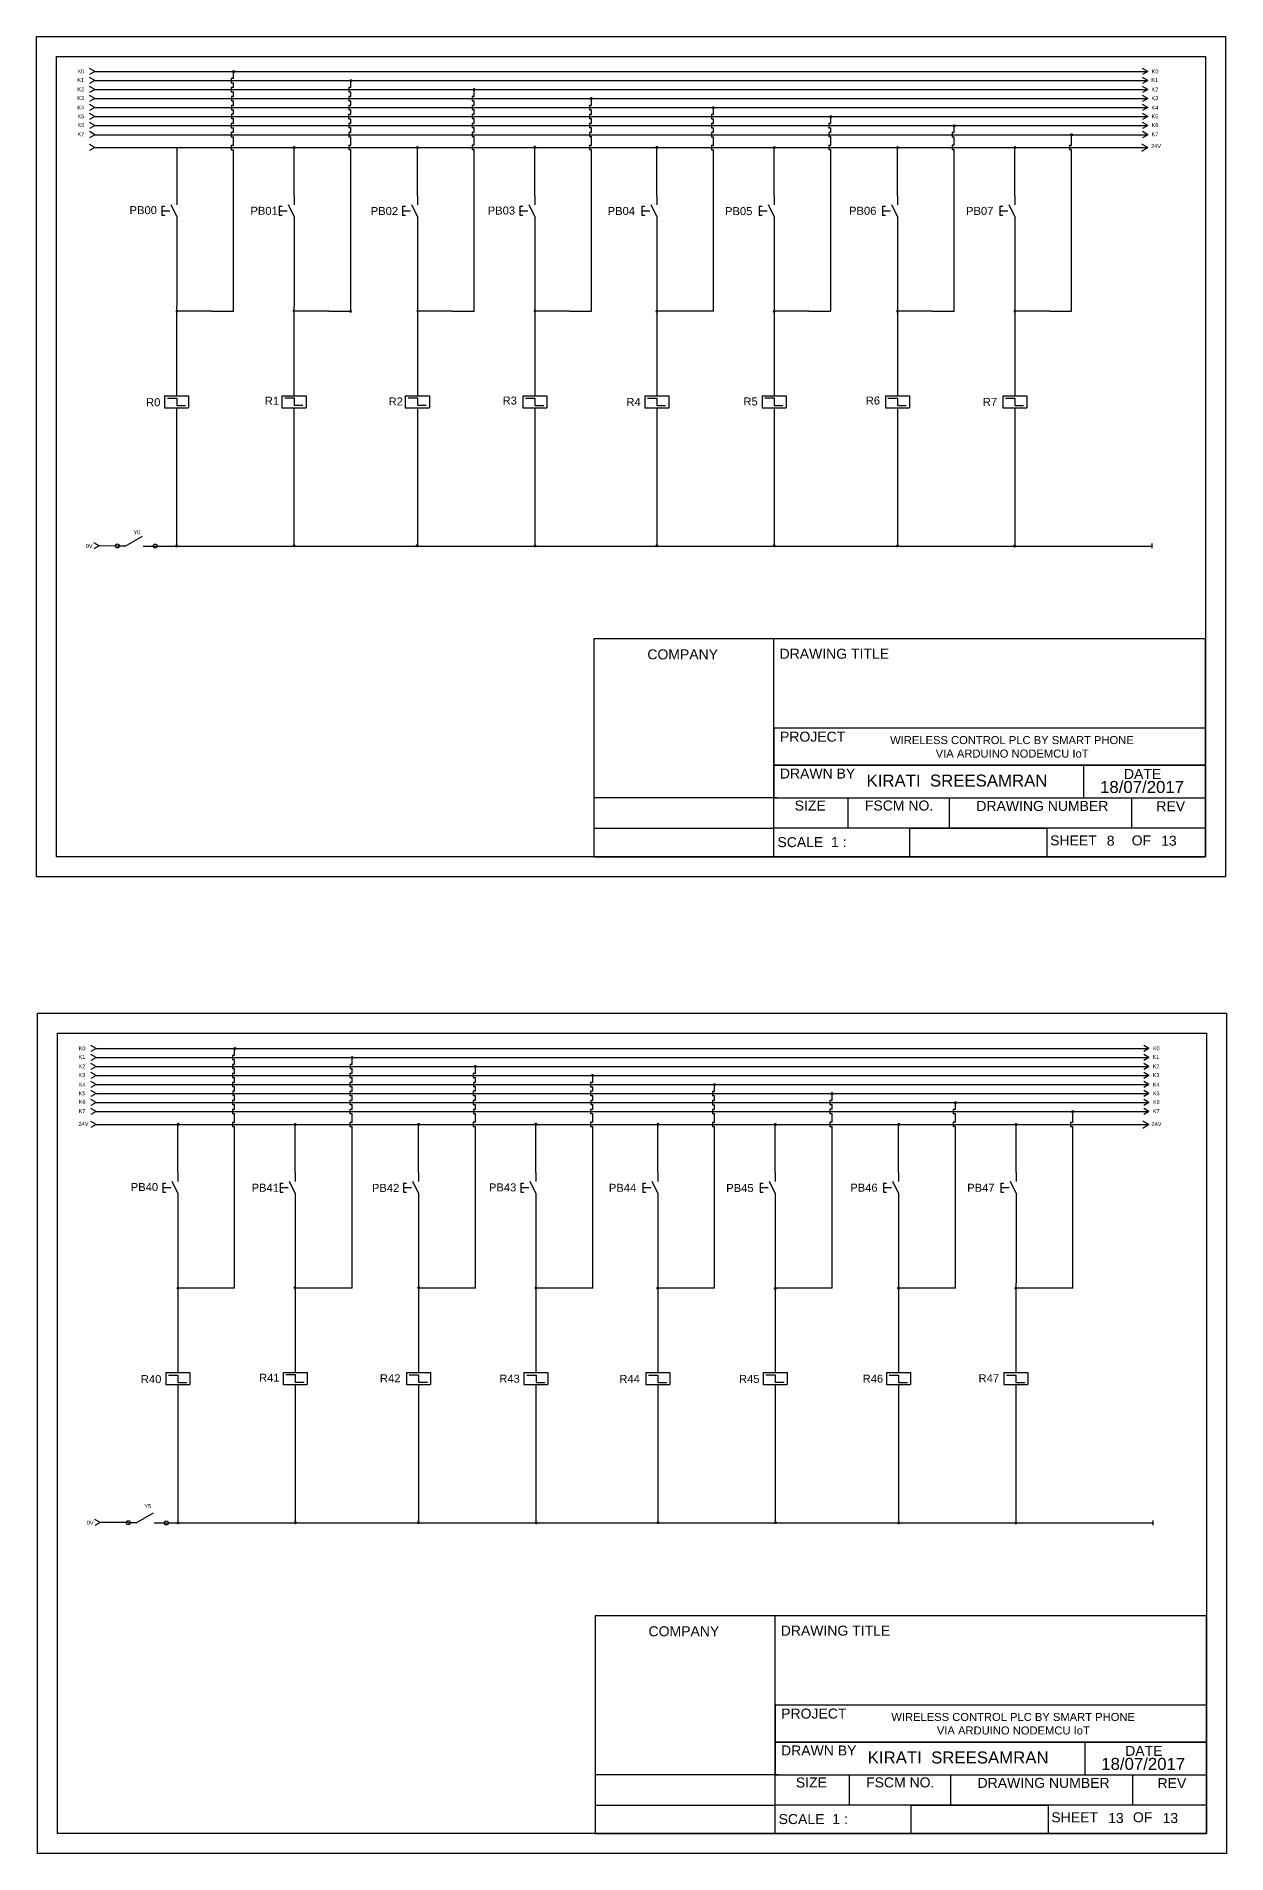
# Model space of a CAD drawing. Header units: millimetres. Extents: x -6 to 1596, y 16 to 720.
# Drawn here: x 637.6 to 934.9, y 15.8 to 469.9 of the extents above; entities that cross this region are included whole.
import ezdxf

# ---------------------------------------------------------------- set-up
doc = ezdxf.new("R2010")
doc.units = ezdxf.units.MM
for name, pattern in [('ACAD_ISO02W100', [15, 12, -3]), ('AUSGEZOGEN', [0]), ('GESTRICHELT', [3, 2, -1])]:
    doc.linetypes.add(name, pattern=pattern)
for name, color, linetype in [('1', 7, 'AUSGEZOGEN'), ('Dash', 7, 'ACAD_ISO02W100'), ('TCONNECTIONS', 7, 'AUSGEZOGEN')]:
    doc.layers.add(name, color=color, linetype=linetype)
doc.styles.get("Standard").update_dxf_attribs({"font": 'arial.ttf'})

# ---------------------------------------------------------------- blocks, each defined once
blk = doc.blocks.new('E_K001')
at = {"layer": '1', "color": 7}
for p, q in [((0, 0), (0, -2.25)), ((-3, -2.25), (3, -2.25)), ((-3, -2.25), (-3, -5.25)), ((3, -2.25), (3, -5.25)), ((-3, -5.25), (3, -5.25)), ((0, -5.25), (0, -7.5))]:
    blk.add_line(p, q, dxfattribs=at)
blk = doc.blocks.new('E_S011')
at = {"layer": '1', "color": 7}
for p, q in [((0, 0), (0, -2.25)), ((-3.75, -2.62), (-3.75, -4.88)), ((-3.75, -2.62), (-3, -2.62)), ((-1.5, -2.17), (0, -5.25)), ((-3.75, -4.88), (-3, -4.88)), ((0, -5.25), (0, -7.5))]:
    blk.add_line(p, q, dxfattribs=at)
at = {"layer": '1', "color": 7, "linetype": 'GESTRICHELT'}
blk.add_line((-3.75, -3.75), (-0.75, -3.75), dxfattribs=at)

msp = doc.modelspace()

# ---------------------------------------------------------------- linework, layer by layer
at = {"linetype": 'Continuous'}
for p, q in [((652.23, 461.11), (650.93, 461.86)), ((652.23, 461.11), (650.93, 460.36)), ((652.23, 458.86), (650.93, 459.61)), ((652.23, 458.86), (650.93, 458.11)), ((915.21, 461.11), (913.91, 461.86)), ((915.21, 461.11), (913.91, 460.36)), ((915.21, 458.86), (913.91, 459.61)), ((915.21, 458.86), (913.91, 458.11)), ((652.23, 456.61), (650.93, 457.36)), ((652.23, 456.61), (650.93, 455.86)), ((652.23, 454.36), (650.93, 455.11)), ((652.23, 454.36), (650.93, 453.61)), ((915.21, 456.61), (913.91, 457.36)), ((915.21, 456.61), (913.91, 455.86)), ((915.21, 454.36), (913.91, 455.11)), ((915.21, 454.36), (913.91, 453.61)), ((652.23, 452.11), (650.93, 452.86)), ((652.23, 452.11), (650.93, 451.36)), ((652.23, 449.86), (650.93, 450.61)), ((652.23, 449.86), (650.93, 449.11)), ((915.21, 452.11), (913.91, 452.86)), ((915.21, 452.11), (913.91, 451.36)), ((915.21, 449.86), (913.91, 450.61)), ((915.21, 449.86), (913.91, 449.11)), ((652.23, 447.61), (650.93, 448.36)), ((652.23, 447.61), (650.93, 446.86)), ((652.23, 445.36), (650.93, 446.11)), ((652.23, 445.36), (650.93, 444.61)), ((915.21, 447.61), (913.91, 448.36)), ((915.21, 447.61), (913.91, 446.86)), ((915.21, 445.36), (913.91, 446.11)), ((915.21, 445.36), (913.91, 444.61)), ((652.23, 442.13), (650.93, 442.88)), ((652.23, 442.13), (650.93, 441.38)), ((915.21, 442.13), (913.72, 442.96)), ((915.21, 442.13), (913.72, 441.16)), ((653.28, 342.66), (651.98, 343.41)), ((653.28, 342.66), (651.98, 341.91)), ((652.53, 217.01), (651.23, 217.76)), ((652.53, 217.01), (651.23, 216.26)), ((652.53, 214.76), (651.23, 215.51)), ((652.53, 214.76), (651.23, 214.01)), ((915.51, 217.01), (914.21, 217.76)), ((915.51, 217.01), (914.21, 216.26)), ((915.51, 214.76), (914.21, 215.51)), ((915.51, 214.76), (914.21, 214.01)), ((652.53, 212.51), (651.23, 213.26)), ((652.53, 212.51), (651.23, 211.76)), ((652.53, 210.26), (651.23, 211.01)), ((652.53, 210.26), (651.23, 209.51)), ((915.51, 212.51), (914.21, 213.26)), ((915.51, 212.51), (914.21, 211.76)), ((915.51, 210.26), (914.21, 211.01)), ((915.51, 210.26), (914.21, 209.51)), ((652.53, 208.01), (651.23, 208.76)), ((652.53, 208.01), (651.23, 207.26)), ((652.53, 205.76), (651.23, 206.51)), ((652.53, 205.76), (651.23, 205.01)), ((915.51, 208.01), (914.21, 208.76)), ((915.51, 208.01), (914.21, 207.26)), ((915.51, 205.76), (914.21, 206.51)), ((915.51, 205.76), (914.21, 205.01)), ((652.53, 203.51), (651.23, 204.26)), ((652.53, 203.51), (651.23, 202.76)), ((652.53, 201.26), (651.23, 202.01)), ((652.53, 201.26), (651.23, 200.51)), ((915.51, 203.51), (914.21, 204.26)), ((915.51, 203.51), (914.21, 202.76)), ((915.51, 201.26), (914.21, 202.01)), ((915.51, 201.26), (914.21, 200.51)), ((652.53, 198.03), (651.23, 198.78)), ((652.53, 198.03), (651.23, 197.28)), ((915.51, 198.03), (914.02, 198.85)), ((915.51, 198.03), (914.02, 197.06)), ((653.55, 98.56), (652.25, 99.31)), ((653.55, 98.56), (652.25, 97.81))]:
    msp.add_line(p, q, dxfattribs=at)
for p, q in [((652.23, 461.11), (915.21, 461.11)), ((652.23, 458.86), (915.21, 458.86)), ((686.85, 459.39), (686.31, 459.39)), ((686.31, 459.39), (686.31, 458.35)), ((686.85, 459.39), (686.85, 461.11)), ((716.16, 457.14), (716.16, 458.86)), ((652.23, 456.61), (915.21, 456.61)), ((652.23, 454.36), (915.21, 454.36)), ((686.31, 458.35), (686.85, 458.35)), ((686.85, 457.14), (686.31, 457.14)), ((686.31, 457.14), (686.31, 456.1)), ((686.31, 456.1), (686.85, 456.1)), ((686.85, 454.9), (686.34, 454.9)), ((686.34, 454.9), (686.34, 453.85)), ((686.85, 457.14), (686.85, 458.35)), ((686.85, 454.9), (686.85, 456.1)), ((716.16, 454.88), (715.65, 454.88)), ((715.65, 454.88), (715.65, 453.84)), ((716.16, 457.14), (715.67, 457.14)), ((715.67, 457.14), (715.67, 456.1)), ((715.67, 456.1), (716.16, 456.1)), ((716.16, 454.88), (716.16, 456.1)), ((746.97, 454.87), (746.46, 454.87)), ((746.46, 454.87), (746.46, 453.83)), ((746.97, 454.87), (746.97, 456.61)), ((776.28, 452.61), (776.28, 454.36)), ((652.23, 452.11), (915.21, 452.11)), ((652.23, 449.86), (915.21, 449.86)), ((686.85, 452.63), (686.33, 452.63)), ((686.33, 452.63), (686.33, 451.59)), ((686.33, 451.59), (686.85, 451.59)), ((686.34, 453.85), (686.85, 453.85)), ((686.85, 450.47), (686.36, 450.47)), ((686.36, 450.47), (686.36, 449.42)), ((686.85, 452.63), (686.85, 453.85)), ((686.85, 450.47), (686.85, 451.59)), ((716.16, 450.39), (715.62, 450.39)), ((715.62, 450.39), (715.62, 449.35)), ((716.16, 452.63), (715.63, 452.63)), ((715.63, 452.63), (715.63, 451.59)), ((715.63, 451.59), (716.16, 451.59)), ((715.65, 453.84), (716.16, 453.84)), ((716.16, 452.63), (716.16, 453.84)), ((716.16, 450.39), (716.16, 451.59)), ((746.46, 453.83), (746.97, 453.83)), ((746.97, 450.43), (746.46, 450.43)), ((746.46, 450.43), (746.46, 449.39)), ((746.97, 452.65), (746.47, 452.65)), ((746.47, 452.65), (746.47, 451.61)), ((746.47, 451.61), (746.97, 451.61)), ((746.97, 452.65), (746.97, 453.83)), ((746.97, 450.43), (746.97, 451.61)), ((776.28, 452.61), (775.77, 452.61)), ((775.77, 452.61), (775.77, 451.56)), ((775.77, 451.56), (776.28, 451.56)), ((776.28, 450.42), (775.78, 450.42)), ((775.78, 450.42), (775.78, 449.38)), ((776.28, 450.42), (776.28, 451.56)), ((806.75, 450.39), (806.23, 450.39)), ((806.23, 450.39), (806.23, 449.34)), ((806.75, 450.39), (806.75, 452.11)), ((836.06, 448.14), (836.06, 449.86)), ((652.23, 447.61), (915.21, 447.61)), ((652.23, 445.36), (915.21, 445.36)), ((686.85, 445.9), (686.28, 445.9)), ((686.28, 445.9), (686.28, 444.86)), ((686.85, 448.15), (686.3, 448.15)), ((686.3, 448.15), (686.3, 447.1)), ((686.3, 447.1), (686.85, 447.1)), ((686.36, 449.42), (686.85, 449.42)), ((686.85, 448.15), (686.85, 449.42)), ((686.85, 445.9), (686.85, 447.1)), ((715.62, 449.35), (716.16, 449.35)), ((716.16, 445.89), (715.63, 445.89)), ((715.63, 445.89), (715.63, 444.85)), ((716.16, 448.15), (715.65, 448.15)), ((715.65, 448.15), (715.65, 447.11)), ((715.65, 447.11), (716.16, 447.11)), ((716.16, 448.15), (716.16, 449.35)), ((716.16, 445.89), (716.16, 447.11)), ((746.46, 449.39), (746.97, 449.39)), ((746.97, 448.15), (746.46, 448.15)), ((746.46, 448.15), (746.46, 447.11)), ((746.46, 447.11), (746.97, 447.11)), ((746.97, 445.91), (746.47, 445.91)), ((746.47, 445.91), (746.47, 444.87)), ((746.97, 448.15), (746.97, 449.39)), ((746.97, 445.91), (746.97, 447.11)), ((775.78, 449.38), (776.28, 449.38)), ((776.28, 445.91), (775.78, 445.91)), ((775.78, 445.91), (775.78, 444.87)), ((776.28, 448.16), (775.79, 448.16)), ((775.79, 448.16), (775.79, 447.12)), ((775.79, 447.12), (776.28, 447.12)), ((776.28, 448.16), (776.28, 449.38)), ((776.28, 445.91), (776.28, 447.12)), ((806.75, 448.11), (806.22, 448.11)), ((806.22, 448.11), (806.22, 447.06)), ((806.22, 447.06), (806.75, 447.06)), ((806.23, 449.34), (806.75, 449.34)), ((806.75, 445.9), (806.24, 445.9)), ((806.24, 445.9), (806.24, 444.86)), ((806.75, 448.11), (806.75, 449.34)), ((806.75, 445.9), (806.75, 447.06)), ((836.06, 445.94), (835.53, 445.94)), ((835.53, 445.94), (835.53, 444.89)), ((836.06, 448.14), (835.55, 448.14)), ((835.55, 448.14), (835.55, 447.1)), ((835.55, 447.1), (836.06, 447.1)), ((836.06, 445.94), (836.06, 447.1)), ((866.87, 445.9), (866.35, 445.9)), ((866.35, 445.9), (866.35, 444.85)), ((866.87, 445.9), (866.87, 447.61)), ((896.18, 442.66), (896.18, 445.36)), ((686.28, 444.86), (686.85, 444.86)), ((686.85, 442.65), (686.3, 442.65)), ((686.3, 442.65), (686.3, 441.61)), ((686.3, 441.61), (686.85, 441.61)), ((686.85, 442.65), (686.85, 444.86)), ((686.85, 401.25), (686.85, 441.61)), ((701.99, 430.11), (701.99, 442.13)), ((715.63, 444.85), (716.16, 444.85)), ((716.16, 442.66), (715.65, 442.66)), ((715.65, 442.66), (715.65, 441.62)), ((715.65, 441.62), (716.16, 441.62)), ((716.16, 442.66), (716.16, 444.85)), ((716.16, 401.25), (716.16, 441.62)), ((732.8, 430.11), (732.8, 442.13)), ((746.97, 442.7), (746.46, 442.7)), ((746.46, 442.7), (746.46, 441.65)), ((746.46, 441.65), (746.97, 441.65)), ((746.47, 444.87), (746.97, 444.87)), ((746.97, 442.7), (746.97, 444.87)), ((746.97, 401.25), (746.97, 441.65)), ((762.12, 430.11), (762.12, 442.13)), ((776.28, 442.67), (775.76, 442.67)), ((775.76, 442.67), (775.76, 441.63)), ((775.76, 441.63), (776.28, 441.63)), ((775.78, 444.87), (776.28, 444.87)), ((776.28, 442.67), (776.28, 444.87)), ((776.28, 401.25), (776.28, 441.63)), ((792.58, 430.11), (792.58, 442.13)), ((806.75, 442.63), (806.23, 442.63)), ((806.23, 442.63), (806.23, 441.59)), ((806.23, 441.59), (806.75, 441.59)), ((806.24, 444.86), (806.75, 444.86)), ((806.75, 442.63), (806.75, 444.86)), ((806.75, 401.25), (806.75, 441.59)), ((821.89, 430.11), (821.89, 442.13)), ((835.53, 444.89), (836.06, 444.89)), ((836.06, 442.68), (835.55, 442.68)), ((835.55, 442.68), (835.55, 441.64)), ((835.55, 441.64), (836.06, 441.64)), ((836.06, 442.68), (836.06, 444.89)), ((836.06, 401.25), (836.06, 441.64)), ((852.7, 430.11), (852.7, 442.13)), ((866.87, 442.71), (866.33, 442.71)), ((866.33, 442.71), (866.33, 441.67)), ((866.33, 441.67), (866.87, 441.67)), ((866.35, 444.85), (866.87, 444.85)), ((866.87, 442.71), (866.87, 444.85)), ((866.87, 401.25), (866.87, 441.67)), ((882.01, 430.11), (882.01, 442.13)), ((896.18, 442.66), (895.65, 442.66)), ((895.65, 442.66), (895.65, 441.62)), ((895.65, 441.62), (896.18, 441.62)), ((896.18, 401.25), (896.18, 441.62)), ((672.68, 422.61), (672.66, 382.37)), ((701.99, 422.61), (701.97, 382.37)), ((732.8, 422.61), (732.78, 382.37)), ((762.12, 422.61), (762.1, 382.37)), ((792.58, 422.61), (792.56, 382.37)), ((821.89, 422.61), (821.87, 382.37)), ((852.7, 422.61), (852.68, 382.37)), ((882.01, 422.61), (881.99, 382.37)), ((681.39, 401.25), (672.67, 401.25)), ((681.39, 401.25), (686.85, 401.25)), ((710.7, 401.25), (701.98, 401.25)), ((710.7, 401.25), (716.16, 401.25)), ((741.51, 401.25), (732.79, 401.25)), ((741.51, 401.25), (746.97, 401.25)), ((770.82, 401.25), (762.11, 401.25)), ((770.82, 401.25), (776.28, 401.25)), ((806.75, 401.25), (792.57, 401.25)), ((830.6, 401.25), (821.88, 401.25)), ((830.6, 401.25), (836.06, 401.25)), ((861.4, 401.25), (852.69, 401.25)), ((861.4, 401.25), (866.87, 401.25)), ((890.72, 401.25), (882, 401.25)), ((890.72, 401.25), (896.18, 401.25)), ((670.34, 379.51), (672.68, 379.51)), ((672.68, 379.51), (672.68, 377.66)), ((672.68, 377.66), (674.9, 377.66)), ((699.65, 379.63), (701.99, 379.63)), ((701.99, 379.63), (701.99, 377.77)), ((701.99, 377.77), (704.21, 377.77)), ((730.45, 379.61), (732.79, 379.61)), ((732.79, 379.61), (732.79, 377.76)), ((732.79, 377.76), (735.01, 377.76)), ((759.79, 379.53), (762.13, 379.53)), ((762.13, 379.53), (762.13, 377.68)), ((762.13, 377.68), (764.35, 377.68)), ((790.24, 379.52), (792.58, 379.52)), ((792.58, 379.52), (792.58, 377.66)), ((792.58, 377.66), (794.8, 377.66)), ((819.54, 379.56), (821.88, 379.56)), ((821.88, 379.56), (821.88, 377.7)), ((821.88, 377.7), (824.1, 377.7)), ((850.33, 379.52), (852.67, 379.52)), ((852.67, 379.52), (852.67, 377.66)), ((852.67, 377.66), (854.89, 377.66)), ((879.65, 379.51), (881.99, 379.51)), ((881.99, 379.51), (881.99, 377.65)), ((881.99, 377.65), (884.21, 377.65)), ((672.66, 374.87), (672.66, 342.56)), ((701.97, 374.87), (701.97, 342.56)), ((732.78, 374.87), (732.78, 342.56)), ((762.1, 374.87), (762.1, 342.56)), ((792.56, 374.87), (792.56, 342.56)), ((821.87, 374.87), (821.87, 342.56)), ((852.68, 374.87), (852.68, 342.56)), ((881.99, 374.87), (881.99, 342.56)), ((657.8, 342.56), (653.24, 342.66)), ((916.22, 343.17), (916.22, 342.01)), ((776.9, 319.38), (776.9, 264.93)), ((929.62, 319.38), (776.9, 319.38)), ((821.85, 264.93), (821.85, 319.38)), ((929.62, 264.93), (929.62, 319.38)), ((929.62, 319.38), (929.62, 264.93)), ((929.62, 297.06), (821.85, 297.06)), ((821.85, 297.06), (821.85, 287.82)), ((929.62, 287.82), (929.62, 297.06)), ((929.62, 287.82), (821.85, 287.82)), ((821.85, 287.82), (821.85, 279.63)), ((821.85, 287.82), (929.62, 287.82)), ((899.19, 287.82), (899.19, 279.63)), ((929.62, 279.63), (929.62, 287.82)), ((821.85, 279.63), (776.9, 279.63)), ((776.9, 279.63), (776.9, 272.03)), ((822.66, 279.63), (821.85, 279.63)), ((821.85, 279.63), (929.62, 279.63)), ((821.85, 272.03), (821.85, 279.63)), ((822.66, 279.63), (929.62, 279.63)), ((840.3, 279.63), (840.3, 272.03)), ((865.7, 279.63), (911.12, 279.63)), ((865.7, 272.03), (865.7, 279.63)), ((911.12, 279.63), (911.12, 272.03)), ((929.62, 279.63), (929.62, 272.03)), ((776.9, 272.03), (821.85, 272.03)), ((822.66, 272.03), (821.85, 272.03)), ((929.62, 272.03), (822.66, 272.03)), ((855.8, 272.03), (890.03, 272.03)), ((855.8, 264.93), (855.8, 272.03)), ((911.12, 272.03), (865.7, 272.03)), ((890.03, 272.03), (890.03, 264.93)), ((776.9, 264.93), (929.62, 264.93)), ((929.62, 264.93), (821.85, 264.93)), ((890.03, 264.93), (855.8, 264.93)), ((652.53, 217.01), (915.51, 217.01)), ((652.53, 214.76), (915.51, 214.76)), ((687.15, 215.29), (686.61, 215.29)), ((686.61, 215.29), (686.61, 214.25)), ((686.61, 214.25), (687.15, 214.25)), ((687.15, 215.29), (687.15, 217.01)), ((687.15, 213.04), (687.15, 214.25)), ((716.46, 213.04), (716.46, 214.76)), ((652.53, 212.51), (915.51, 212.51)), ((652.53, 210.26), (915.51, 210.26)), ((687.15, 213.04), (686.61, 213.04)), ((686.61, 213.04), (686.61, 212)), ((686.61, 212), (687.15, 212)), ((687.15, 210.8), (686.64, 210.8)), ((686.64, 210.8), (686.64, 209.75)), ((686.64, 209.75), (687.15, 209.75)), ((687.15, 210.8), (687.15, 212)), ((687.15, 208.53), (687.15, 209.75)), ((716.46, 210.78), (715.95, 210.78)), ((715.95, 210.78), (715.95, 209.74)), ((715.95, 209.74), (716.46, 209.74)), ((716.46, 213.04), (715.97, 213.04)), ((715.97, 213.04), (715.97, 211.99)), ((715.97, 211.99), (716.46, 211.99)), ((716.46, 210.78), (716.46, 211.99)), ((716.46, 208.53), (716.46, 209.74)), ((747.27, 210.77), (746.76, 210.77)), ((746.76, 210.77), (746.76, 209.73)), ((746.76, 209.73), (747.27, 209.73)), ((747.27, 210.77), (747.27, 212.51)), ((747.27, 208.55), (747.27, 209.73)), ((776.58, 208.51), (776.58, 210.26)), ((652.53, 208.01), (915.51, 208.01)), ((652.53, 205.76), (915.51, 205.76)), ((687.15, 208.53), (686.62, 208.53)), ((686.62, 208.53), (686.62, 207.49)), ((686.62, 207.49), (687.15, 207.49)), ((687.15, 206.36), (686.66, 206.36)), ((686.66, 206.36), (686.66, 205.32)), ((686.66, 205.32), (687.15, 205.32)), ((687.15, 206.36), (687.15, 207.49)), ((687.15, 204.04), (687.15, 205.32)), ((716.46, 206.29), (715.92, 206.29)), ((715.92, 206.29), (715.92, 205.25)), ((715.92, 205.25), (716.46, 205.25)), ((716.46, 208.53), (715.93, 208.53)), ((715.93, 208.53), (715.93, 207.49)), ((715.93, 207.49), (716.46, 207.49)), ((716.46, 206.29), (716.46, 207.49)), ((716.46, 204.05), (716.46, 205.25)), ((747.27, 206.33), (746.76, 206.33)), ((746.76, 206.33), (746.76, 205.29)), ((746.76, 205.29), (747.27, 205.29)), ((747.27, 208.55), (746.77, 208.55)), ((746.77, 208.55), (746.77, 207.51)), ((746.77, 207.51), (747.27, 207.51)), ((747.27, 206.33), (747.27, 207.51)), ((747.27, 204.05), (747.27, 205.29)), ((776.58, 208.51), (776.07, 208.51)), ((776.07, 208.51), (776.07, 207.46)), ((776.07, 207.46), (776.58, 207.46)), ((776.58, 206.32), (776.07, 206.32)), ((776.07, 206.32), (776.07, 205.27)), ((776.07, 205.27), (776.58, 205.27)), ((776.58, 206.32), (776.58, 207.46)), ((776.58, 204.06), (776.58, 205.27)), ((807.04, 206.28), (806.53, 206.28)), ((806.53, 206.28), (806.53, 205.24)), ((806.53, 205.24), (807.04, 205.24)), ((807.04, 206.28), (807.04, 208.01)), ((807.04, 204), (807.04, 205.24)), ((836.36, 204.04), (836.36, 205.76)), ((652.53, 203.51), (915.51, 203.51)), ((652.53, 201.26), (915.51, 201.26)), ((687.15, 201.8), (686.58, 201.8)), ((686.58, 201.8), (686.58, 200.76)), ((686.58, 200.76), (687.15, 200.76)), ((687.15, 204.04), (686.6, 204.04)), ((686.6, 204.04), (686.6, 203)), ((686.6, 203), (687.15, 203)), ((687.15, 201.8), (687.15, 203)), ((687.15, 198.55), (687.15, 200.76)), ((716.46, 201.79), (715.93, 201.79)), ((715.93, 201.79), (715.93, 200.75)), ((715.93, 200.75), (716.46, 200.75)), ((716.46, 204.05), (715.94, 204.05)), ((715.94, 204.05), (715.94, 203)), ((715.94, 203), (716.46, 203)), ((716.46, 201.79), (716.46, 203)), ((716.46, 198.56), (716.46, 200.75)), ((747.27, 204.05), (746.76, 204.05)), ((746.76, 204.05), (746.76, 203.01)), ((746.76, 203.01), (747.27, 203.01)), ((747.27, 201.81), (746.77, 201.81)), ((746.77, 201.81), (746.77, 200.77)), ((746.77, 200.77), (747.27, 200.77)), ((747.27, 201.81), (747.27, 203.01)), ((747.27, 198.6), (747.27, 200.77)), ((776.58, 201.81), (776.07, 201.81)), ((776.07, 201.81), (776.07, 200.76)), ((776.07, 200.76), (776.58, 200.76)), ((776.58, 204.06), (776.09, 204.06)), ((776.09, 204.06), (776.09, 203.02)), ((776.09, 203.02), (776.58, 203.02)), ((776.58, 201.81), (776.58, 203.02)), ((776.58, 198.57), (776.58, 200.76)), ((807.04, 204), (806.52, 204)), ((806.52, 204), (806.52, 202.96)), ((806.52, 202.96), (807.04, 202.96)), ((807.04, 201.8), (806.54, 201.8)), ((806.54, 201.8), (806.54, 200.76)), ((806.54, 200.76), (807.04, 200.76)), ((807.04, 201.8), (807.04, 202.96)), ((807.04, 198.53), (807.04, 200.76)), ((836.36, 201.84), (835.83, 201.84)), ((835.83, 201.84), (835.83, 200.79)), ((835.83, 200.79), (836.36, 200.79)), ((836.36, 204.04), (835.85, 204.04)), ((835.85, 204.04), (835.85, 203)), ((835.85, 203), (836.36, 203)), ((836.36, 201.84), (836.36, 203)), ((836.36, 198.58), (836.36, 200.79)), ((867.17, 201.79), (866.65, 201.79)), ((866.65, 201.79), (866.65, 200.75)), ((866.65, 200.75), (867.17, 200.75)), ((867.17, 201.79), (867.17, 203.51)), ((867.17, 198.61), (867.17, 200.75)), ((896.48, 198.56), (896.48, 201.26)), ((672.98, 186.01), (672.98, 198.03)), ((687.15, 198.55), (686.6, 198.55)), ((686.6, 198.55), (686.6, 197.51)), ((686.6, 197.51), (687.15, 197.51)), ((687.15, 157.15), (687.15, 197.51)), ((702.29, 186.01), (702.29, 198.03)), ((716.46, 198.56), (715.95, 198.56)), ((715.95, 198.56), (715.95, 197.51)), ((715.95, 197.51), (716.46, 197.51)), ((716.46, 157.15), (716.46, 197.51)), ((733.1, 186.01), (733.1, 198.03)), ((747.27, 198.6), (746.76, 198.6)), ((746.76, 198.6), (746.76, 197.55)), ((746.76, 197.55), (747.27, 197.55)), ((747.27, 157.15), (747.27, 197.55)), ((762.41, 186.01), (762.41, 198.03)), ((776.58, 198.57), (776.06, 198.57)), ((776.06, 198.57), (776.06, 197.53)), ((776.06, 197.53), (776.58, 197.53)), ((776.58, 157.15), (776.58, 197.53)), ((792.87, 186.01), (792.87, 198.03)), ((807.04, 198.53), (806.53, 198.53)), ((806.53, 198.53), (806.53, 197.49)), ((806.53, 197.49), (807.04, 197.49)), ((807.04, 157.15), (807.04, 197.49)), ((822.19, 186.01), (822.19, 198.03)), ((836.36, 198.58), (835.85, 198.58)), ((835.85, 198.58), (835.85, 197.54)), ((835.85, 197.54), (836.36, 197.54)), ((836.36, 157.15), (836.36, 197.54)), ((853, 186.01), (853, 198.03)), ((867.17, 198.61), (866.63, 198.61)), ((866.63, 198.61), (866.63, 197.57)), ((866.63, 197.57), (867.17, 197.57)), ((867.17, 157.15), (867.17, 197.57)), ((882.31, 186.01), (882.31, 198.03)), ((896.48, 198.56), (895.95, 198.56)), ((895.95, 198.56), (895.95, 197.52)), ((895.95, 197.52), (896.48, 197.52)), ((896.48, 157.15), (896.48, 197.52)), ((672.98, 178.51), (672.96, 138.27)), ((702.29, 178.51), (702.27, 138.27)), ((733.1, 178.51), (733.08, 138.27)), ((762.41, 178.51), (762.39, 138.27)), ((792.87, 178.51), (792.86, 138.27)), ((822.19, 178.51), (822.17, 138.27)), ((853, 178.51), (852.98, 138.27)), ((882.31, 178.51), (882.29, 138.27)), ((687.15, 157.15), (672.97, 157.15)), ((716.46, 157.15), (702.28, 157.15)), ((747.27, 157.15), (733.09, 157.15)), ((776.58, 157.15), (762.4, 157.15)), ((807.04, 157.15), (792.86, 157.15)), ((836.36, 157.15), (822.18, 157.15)), ((867.17, 157.15), (852.99, 157.15)), ((896.48, 157.15), (882.3, 157.15)), ((670.64, 135.41), (672.98, 135.41)), ((672.98, 135.41), (672.98, 133.55)), ((672.98, 133.55), (675.2, 133.55)), ((699.95, 135.53), (702.29, 135.53)), ((702.29, 135.53), (702.29, 133.67)), ((702.29, 133.67), (704.51, 133.67)), ((730.75, 135.51), (733.09, 135.51)), ((733.09, 135.51), (733.09, 133.66)), ((733.09, 133.66), (735.31, 133.66)), ((760.09, 135.43), (762.43, 135.43)), ((762.43, 135.43), (762.43, 133.58)), ((762.43, 133.58), (764.65, 133.58)), ((790.54, 135.41), (792.88, 135.41)), ((792.88, 135.41), (792.88, 133.56)), ((792.88, 133.56), (795.1, 133.56)), ((819.84, 135.45), (822.18, 135.45)), ((822.18, 135.45), (822.18, 133.6)), ((822.18, 133.6), (824.4, 133.6)), ((850.63, 135.42), (852.96, 135.42)), ((852.96, 135.42), (852.96, 133.56)), ((852.96, 133.56), (855.18, 133.56)), ((879.95, 135.4), (882.29, 135.4)), ((882.29, 135.4), (882.29, 133.55)), ((882.29, 133.55), (884.51, 133.55)), ((672.96, 130.77), (672.96, 98.46)), ((702.27, 130.77), (702.27, 98.46)), ((733.08, 130.77), (733.08, 98.46)), ((762.39, 130.77), (762.39, 98.46)), ((792.86, 130.77), (792.86, 98.46)), ((822.17, 130.77), (822.17, 98.46)), ((852.98, 130.77), (852.98, 98.46)), ((882.29, 130.77), (882.29, 98.46)), ((660.61, 98.54), (653.54, 98.56)), ((916.52, 99.07), (916.52, 97.91)), ((777.2, 75.28), (777.2, 20.83)), ((929.92, 75.28), (777.2, 75.28)), ((822.15, 20.83), (822.15, 75.28)), ((929.92, 20.83), (929.92, 75.28)), ((929.92, 75.28), (929.92, 20.83)), ((929.92, 52.96), (822.15, 52.96)), ((822.15, 52.96), (822.15, 43.71)), ((929.92, 43.71), (929.92, 52.96)), ((929.92, 43.71), (822.15, 43.71)), ((822.15, 43.71), (822.15, 35.53)), ((822.15, 43.71), (929.92, 43.71)), ((899.49, 43.71), (899.49, 35.53)), ((929.92, 35.53), (929.92, 43.71)), ((822.15, 35.53), (777.2, 35.53)), ((777.2, 35.53), (777.2, 27.93)), ((822.96, 35.53), (822.15, 35.53)), ((822.15, 35.53), (929.92, 35.53)), ((822.15, 27.93), (822.15, 35.53)), ((822.96, 35.53), (929.92, 35.53)), ((840.6, 35.53), (840.6, 27.93)), ((866, 35.53), (911.42, 35.53)), ((866, 27.93), (866, 35.53)), ((911.42, 35.53), (911.42, 27.93)), ((929.92, 35.53), (929.92, 27.93)), ((777.2, 27.93), (822.15, 27.93)), ((822.96, 27.93), (822.15, 27.93)), ((929.92, 27.93), (822.96, 27.93)), ((856.1, 27.93), (890.33, 27.93)), ((856.1, 20.83), (856.1, 27.93)), ((911.42, 27.93), (866, 27.93)), ((890.33, 27.93), (890.33, 20.83)), ((777.2, 20.83), (929.92, 20.83)), ((929.92, 20.83), (822.15, 20.83)), ((890.33, 20.83), (856.1, 20.83))]:
    msp.add_line(p, q)
at = {"layer": '1', "color": 7}
for p, q in [((672.68, 442.13), (672.68, 427.86)), ((668.93, 427.48), (668.93, 425.23)), ((668.93, 427.48), (669.68, 427.48)), ((671.18, 427.94), (672.68, 424.86)), ((698.24, 427.48), (698.24, 425.23)), ((698.24, 427.48), (698.99, 427.48)), ((700.49, 427.94), (701.99, 424.86)), ((701.99, 430.11), (701.99, 427.86)), ((729.05, 427.48), (729.05, 425.23)), ((729.05, 427.48), (729.8, 427.48)), ((731.3, 427.94), (732.8, 424.86)), ((732.8, 430.11), (732.8, 427.86)), ((758.37, 427.48), (758.37, 425.23)), ((758.37, 427.48), (759.12, 427.48)), ((760.62, 427.94), (762.12, 424.86)), ((762.12, 430.11), (762.12, 427.86)), ((788.83, 427.48), (788.83, 425.23)), ((788.83, 427.48), (789.58, 427.48)), ((791.08, 427.94), (792.58, 424.86)), ((792.58, 430.11), (792.58, 427.86)), ((818.14, 427.48), (818.14, 425.23)), ((818.14, 427.48), (818.89, 427.48)), ((820.39, 427.94), (821.89, 424.86)), ((821.89, 430.11), (821.89, 427.86)), ((848.95, 427.48), (848.95, 425.23)), ((848.95, 427.48), (849.7, 427.48)), ((851.2, 427.94), (852.7, 424.86)), ((852.7, 430.11), (852.7, 427.86)), ((878.26, 427.48), (878.26, 425.23)), ((878.26, 427.48), (879.01, 427.48)), ((880.51, 427.94), (882.01, 424.86)), ((882.01, 430.11), (882.01, 427.86)), ((668.93, 425.23), (669.68, 425.23)), ((672.68, 424.86), (672.68, 422.61)), ((698.24, 425.23), (698.99, 425.23)), ((701.99, 424.86), (701.99, 422.61)), ((729.05, 425.23), (729.8, 425.23)), ((732.8, 424.86), (732.8, 422.61)), ((758.37, 425.23), (759.12, 425.23)), ((762.12, 424.86), (762.12, 422.61)), ((788.83, 425.23), (789.58, 425.23)), ((792.58, 424.86), (792.58, 422.61)), ((818.14, 425.23), (818.89, 425.23)), ((821.89, 424.86), (821.89, 422.61)), ((848.95, 425.23), (849.7, 425.23)), ((852.7, 424.86), (852.7, 422.61)), ((878.26, 425.23), (879.01, 425.23)), ((882.01, 424.86), (882.01, 422.61)), ((672.66, 382.37), (672.66, 380.12)), ((701.97, 382.37), (701.97, 380.12)), ((732.78, 382.37), (732.78, 380.12)), ((762.1, 382.37), (762.1, 380.12)), ((792.56, 382.37), (792.56, 380.12)), ((821.87, 382.37), (821.87, 380.12)), ((852.68, 382.37), (852.68, 380.12)), ((881.99, 382.37), (881.99, 380.12)), ((669.66, 380.12), (675.66, 380.12)), ((669.66, 380.12), (669.66, 377.12)), ((669.66, 377.12), (675.66, 377.12)), ((672.66, 377.12), (672.66, 374.87)), ((675.66, 380.12), (675.66, 377.12)), ((698.97, 380.12), (704.97, 380.12)), ((698.97, 380.12), (698.97, 377.12)), ((698.97, 377.12), (704.97, 377.12)), ((701.97, 377.12), (701.97, 374.87)), ((704.97, 380.12), (704.97, 377.12)), ((729.78, 380.12), (735.78, 380.12)), ((729.78, 380.12), (729.78, 377.12)), ((729.78, 377.12), (735.78, 377.12)), ((732.78, 377.12), (732.78, 374.87)), ((735.78, 380.12), (735.78, 377.12)), ((759.1, 380.12), (765.1, 380.12)), ((759.1, 380.12), (759.1, 377.12)), ((759.1, 377.12), (765.1, 377.12)), ((762.1, 377.12), (762.1, 374.87)), ((765.1, 380.12), (765.1, 377.12)), ((789.56, 380.12), (795.56, 380.12)), ((789.56, 380.12), (789.56, 377.12)), ((789.56, 377.12), (795.56, 377.12)), ((792.56, 377.12), (792.56, 374.87)), ((795.56, 380.12), (795.56, 377.12)), ((818.87, 380.12), (824.87, 380.12)), ((818.87, 380.12), (818.87, 377.12)), ((818.87, 377.12), (824.87, 377.12)), ((821.87, 377.12), (821.87, 374.87)), ((824.87, 380.12), (824.87, 377.12)), ((849.68, 380.12), (855.68, 380.12)), ((849.68, 380.12), (849.68, 377.12)), ((849.68, 377.12), (855.68, 377.12)), ((852.68, 377.12), (852.68, 374.87)), ((855.68, 380.12), (855.68, 377.12)), ((878.99, 380.12), (884.99, 380.12)), ((878.99, 380.12), (878.99, 377.12)), ((878.99, 377.12), (884.99, 377.12)), ((881.99, 377.12), (881.99, 374.87)), ((884.99, 380.12), (884.99, 377.12))]:
    msp.add_line(p, q, dxfattribs=at)
at = {"layer": '1', "color": 7, "linetype": 'GESTRICHELT'}
for p, q in [((668.93, 426.36), (671.93, 426.36)), ((698.24, 426.36), (701.24, 426.36)), ((729.05, 426.36), (732.05, 426.36)), ((758.37, 426.36), (761.37, 426.36)), ((788.83, 426.36), (791.83, 426.36)), ((818.14, 426.36), (821.14, 426.36)), ((848.95, 426.36), (851.95, 426.36)), ((878.26, 426.36), (881.26, 426.36))]:
    msp.add_line(p, q, dxfattribs=at)
at = {"layer": 'Dash', "linetype": 'Continuous'}
for p, q in [((637.62, 259.93), (637.62, 469.93)), ((637.62, 469.93), (934.62, 469.93)), ((934.62, 469.93), (934.62, 259.93)), ((642.62, 264.93), (642.62, 464.93)), ((642.62, 464.93), (929.62, 464.93)), ((929.62, 464.93), (929.62, 264.93)), ((652.23, 442.13), (915.21, 442.13)), ((659.8, 342.56), (657.8, 342.56)), ((659.8, 342.56), (664.13, 345.05)), ((664.3, 342.56), (667.3, 342.56)), ((667.3, 342.56), (916.22, 342.56)), ((929.62, 264.93), (642.62, 264.93)), ((934.62, 259.93), (637.62, 259.93)), ((637.92, 15.83), (637.92, 225.83)), ((637.92, 225.83), (934.92, 225.83)), ((934.92, 225.83), (934.92, 15.83)), ((642.92, 20.83), (642.92, 220.83)), ((642.92, 220.83), (929.92, 220.83)), ((929.92, 220.83), (929.92, 20.83)), ((652.53, 198.03), (915.51, 198.03)), ((662.58, 98.49), (666.92, 100.96)), ((662.58, 98.49), (660.58, 98.5)), ((667.08, 98.47), (670.08, 98.46)), ((670.08, 98.46), (916.52, 98.46)), ((929.92, 20.83), (642.92, 20.83)), ((934.92, 15.83), (637.92, 15.83))]:
    msp.add_line(p, q, dxfattribs=at)
for centre in [(657.83, 342.6), (667.3, 342.56), (660.61, 98.54), (670.08, 98.46)]:
    msp.add_circle(centre, 0.5, dxfattribs=at)
at = {"layer": 'TCONNECTIONS', "color": 7, "const_width": 0.375}
for points in [[(686.72, 461.11, 1), (687.09, 461.11, 1)], [(715.99, 458.85, 1), (716.37, 458.85, 1)], [(746.79, 456.63, 1), (747.16, 456.63, 1)], [(776.04, 454.38, 1), (776.42, 454.38, 1)], [(806.52, 452.08, 1), (806.89, 452.08, 1)], [(835.86, 449.84, 1), (836.23, 449.84, 1)], [(866.68, 447.55, 1), (867.06, 447.55, 1)], [(895.99, 445.33, 1), (896.37, 445.33, 1)], [(701.81, 442.13, 1), (702.19, 442.13, 1)], [(732.62, 442.13, 1), (732.99, 442.13, 1)], [(761.91, 442.21, 1), (762.29, 442.21, 1)], [(792.4, 442.17, 1), (792.78, 442.17, 1)], [(821.73, 442.12, 1), (822.11, 442.12, 1)], [(852.54, 442.12, 1), (852.92, 442.12, 1)], [(881.84, 442.13, 1), (882.21, 442.13, 1)], [(672.48, 342.59, 1), (672.85, 342.59, 1)], [(701.81, 342.63, 1), (702.18, 342.63, 1)], [(732.55, 342.65, 1), (732.93, 342.65, 1)], [(761.98, 342.6, 1), (762.35, 342.6, 1)], [(792.42, 342.63, 1), (792.79, 342.63, 1)], [(821.74, 342.63, 1), (822.12, 342.63, 1)], [(852.52, 342.6, 1), (852.89, 342.6, 1)], [(881.8, 342.57, 1), (882.17, 342.57, 1)], [(687.01, 217, 1), (687.39, 217, 1)], [(716.29, 214.75, 1), (716.66, 214.75, 1)], [(747.09, 212.53, 1), (747.46, 212.53, 1)], [(776.34, 210.28, 1), (776.71, 210.28, 1)], [(806.81, 207.98, 1), (807.19, 207.98, 1)], [(836.16, 205.74, 1), (836.53, 205.74, 1)], [(866.98, 203.45, 1), (867.36, 203.45, 1)], [(896.29, 201.23, 1), (896.67, 201.23, 1)], [(672.86, 198.08, 1), (673.23, 198.08, 1)], [(702.11, 198.03, 1), (702.48, 198.03, 1)], [(732.91, 198.03, 1), (733.29, 198.03, 1)], [(762.21, 198.11, 1), (762.58, 198.11, 1)], [(792.7, 198.07, 1), (793.08, 198.07, 1)], [(822.03, 198.02, 1), (822.41, 198.02, 1)], [(852.84, 198.02, 1), (853.21, 198.02, 1)], [(882.13, 198.03, 1), (882.51, 198.03, 1)], [(672.81, 157.14, 1), (673.18, 157.14, 1)], [(702.03, 157.23, 1), (702.4, 157.23, 1)], [(732.94, 157.23, 1), (733.31, 157.23, 1)], [(762.24, 157.17, 1), (762.62, 157.17, 1)], [(792.66, 157.13, 1), (793.04, 157.13, 1)], [(821.99, 157.09, 1), (822.37, 157.09, 1)], [(852.8, 157.14, 1), (853.18, 157.14, 1)], [(882.11, 157.12, 1), (882.48, 157.12, 1)], [(672.78, 98.49, 1), (673.15, 98.49, 1)], [(702.1, 98.53, 1), (702.48, 98.53, 1)], [(732.85, 98.55, 1), (733.23, 98.55, 1)], [(762.27, 98.5, 1), (762.65, 98.5, 1)], [(792.72, 98.53, 1), (793.09, 98.53, 1)], [(822.04, 98.53, 1), (822.41, 98.53, 1)], [(852.81, 98.5, 1), (853.19, 98.5, 1)], [(882.1, 98.47, 1), (882.47, 98.47, 1)]]:
    msp.add_lwpolyline(points, format="xyb", close=True, dxfattribs=at)
at = {"layer": 'TCONNECTIONS', "color": 7}
for centre, start, end in [((672.7, 401.24), 0, 180), ((672.7, 401.24), 180, 0), ((701.92, 401.34), 0, 180), ((701.92, 401.34), 180, 0), ((716.12, 401.22), 0, 180), ((716.12, 401.22), 180, 0), ((732.83, 401.34), 0, 180), ((732.83, 401.34), 180, 0), ((762.13, 401.27), 0, 180), ((762.13, 401.27), 180, 0), ((792.55, 401.23), 0, 180), ((792.55, 401.23), 180, 0), ((821.88, 401.19), 0, 180), ((821.88, 401.19), 180, 0), ((852.69, 401.25), 0, 180), ((852.69, 401.25), 180, 0), ((882, 401.22), 0, 180), ((882, 401.22), 180, 0)]:
    msp.add_arc(centre, 0.188, start, end, dxfattribs=at)

# ---------------------------------------------------------------- block references
for name, p in [('E_S011', (672.98, 186.01)), ('E_S011', (702.29, 186.01)), ('E_S011', (733.1, 186.01)), ('E_S011', (762.41, 186.01)), ('E_S011', (792.87, 186.01)), ('E_S011', (822.19, 186.01)), ('E_S011', (853, 186.01)), ('E_S011', (882.31, 186.01)), ('E_K001', (672.96, 138.27)), ('E_K001', (702.27, 138.27)), ('E_K001', (733.08, 138.27)), ('E_K001', (762.39, 138.27)), ('E_K001', (792.86, 138.27)), ('E_K001', (822.17, 138.27)), ('E_K001', (852.98, 138.27)), ('E_K001', (882.29, 138.27))]:
    msp.add_blockref(name, p)

# ---------------------------------------------------------------- texts
for s, height, p in [('COMPANY', 2.5, (790.23, 314.25)), ('DRAWING TITLE', 2.5, (823.25, 314.41)), ('PROJECT', 2.5, (823.36, 293.68)), ('WIRELESS CONTROL PLC BY SMART PHONE', 2, (850.87, 293.08)), ('VIA ARDUINO NODEMCU I', 2, (862.26, 289.71)), ('oT', 2, (897.18, 289.71)), ('DRAWN BY', 2.5, (823.33, 284.47)), ('KIRATI  SREESAMRAN', 3, (844.98, 282.46)), ('SIZE', 2.5, (827.02, 276.46)), ('FSCM NO.', 2.5, (844.56, 276.48)), ('SCALE  1 :', 2.5, (822.72, 267.33)), ('8            13', 2.5, (904.98, 267.69)), ('COMPANY', 2.5, (790.53, 70.15)), ('DRAWING TITLE', 2.5, (823.55, 70.31)), ('PROJECT', 2.5, (823.66, 49.58)), ('WIRELESS CONTROL PLC BY SMART PHONE', 2, (851.17, 48.98)), ('VIA ARDUINO NODEMCU I', 2, (862.55, 45.61)), ('oT', 2, (897.48, 45.61)), ('DRAWN BY', 2.5, (823.63, 40.36)), ('KIRATI  SREESAMRAN', 3, (845.28, 38.36)), ('SIZE', 2.5, (827.32, 32.36)), ('FSCM NO.', 2.5, (844.86, 32.38)), ('SCALE  1 :', 2.5, (823.02, 23.22)), ('13          13', 2.5, (905.33, 23.47))]:
    msp.add_text(s, height=height).set_placement(p)
at = {"attachment_point": 1}
for s, width, insert, char_height in [('DATE', 41.7734, (909.28, 286.86), 2.5), ('18/07/2017', 61.423, (903.3, 283.86), 3), ('DRAWING NUMBER', 41.7734, (872.4, 278.87), 2.5), ('REV', 41.7734, (917.36, 278.8), 2.5), ('SHEET         OF  ', 41.7734, (890.84, 270.26), 2.5), ('DATE', 41.7734, (909.58, 42.76), 2.5), ('18/07/2017', 61.423, (903.6, 39.76), 3), ('DRAWING NUMBER', 41.7734, (872.7, 34.77), 2.5), ('REV', 41.7734, (917.66, 34.7), 2.5), ('SHEET         OF  ', 41.7734, (891.14, 26.16), 2.5)]:
    msp.add_mtext_dynamic_manual_height_columns(s, width=width, gutter_width=12.5, heights=[0], dxfattribs=dict(at, insert=insert, char_height=char_height))
at = {"layer": 'Dash'}
for s, height, p in [('K1', 1, (647.83, 458.53)), ('K0', 1, (647.89, 460.69)), ('K1', 1, (916.11, 458.52)), ('K0', 1, (916.18, 460.67)), ('K2', 1, (647.85, 456.17)), ('K3', 1, (647.85, 454)), ('K2', 1, (916.13, 456.16)), ('K3', 1, (916.13, 453.98)), ('K4', 1, (647.85, 451.6)), ('K5', 1, (647.87, 449.44)), ('K4', 1, (916.13, 451.58)), ('K5', 1, (916.16, 449.43)), ('K7', 1, (647.87, 444.98)), ('K6', 1, (647.89, 447.29)), ('K7', 1, (916.16, 444.97)), ('K6', 1, (916.18, 447.27)), ('24V', 1, (916.07, 442.03)), ('PB00', 2, (660.9, 425.5)), ('PB01', 2, (691.09, 425.33)), ('PB02', 2, (721.14, 425.29)), ('PB03', 2, (750.36, 425.41)), ('PB04', 2, (780.32, 425.29)), ('PB05', 2, (809.63, 425.25)), ('PB06', 2, (840.61, 425.34)), ('PB07', 2, (869.83, 425.31)), ('R0', 2, (665.03, 377.5)), ('R1', 2, (694.67, 377.86)), ('R2', 2, (725.6, 377.7)), ('R3', 2, (754.08, 377.92)), ('R4', 2, (784.99, 377.57)), ('R5', 2, (814.23, 377.69)), ('R6', 2, (844.78, 377.92)), ('R7', 2, (874.02, 377.57)), ('Y0', 1, (661.87, 345.52)), ('0V', 1, (649.96, 342.08)), ('K1', 1, (648.12, 214.43)), ('K0', 1, (648.19, 216.58)), ('K1', 1, (916.41, 214.42)), ('K0', 1, (916.48, 216.57)), ('K2', 1, (648.15, 212.07)), ('K3', 1, (648.15, 209.89)), ('K2', 1, (916.43, 212.06)), ('K3', 1, (916.43, 209.88)), ('K4', 1, (648.15, 207.5)), ('K5', 1, (648.17, 205.34)), ('K4', 1, (916.43, 207.48)), ('K5', 1, (916.46, 205.33)), ('K7', 1, (648.17, 200.88)), ('K6', 1, (648.19, 203.19)), ('K7', 1, (916.46, 200.86)), ('K6', 1, (916.48, 203.17)), ('24V', 1, (648.15, 197.69)), ('24V', 1, (916.16, 197.63)), ('PB40', 2, (661.2, 181.4)), ('PB41', 2, (691.38, 181.23)), ('PB42', 2, (721.44, 181.19)), ('PB43', 2, (750.66, 181.31)), ('PB44', 2, (780.62, 181.2)), ('PB45', 2, (809.93, 181.15)), ('PB46', 2, (840.91, 181.24)), ('PB47', 2, (870.13, 181.22)), ('R40', 2, (663.72, 133.4)), ('R41', 2, (693.23, 133.76)), ('R42', 2, (723.43, 133.6)), ('R43', 2, (753.24, 133.52)), ('R44', 2, (783.24, 133.45)), ('R45', 2, (813.11, 133.45)), ('R46', 2, (844, 133.52)), ('R47', 2, (872.96, 133.61)), ('Y5', 1, (664.59, 102.17)), ('0V', 1, (650.2, 98.01))]:
    msp.add_text(s, height=height, dxfattribs=at).set_placement(p)

doc.saveas('drawing.dxf')
